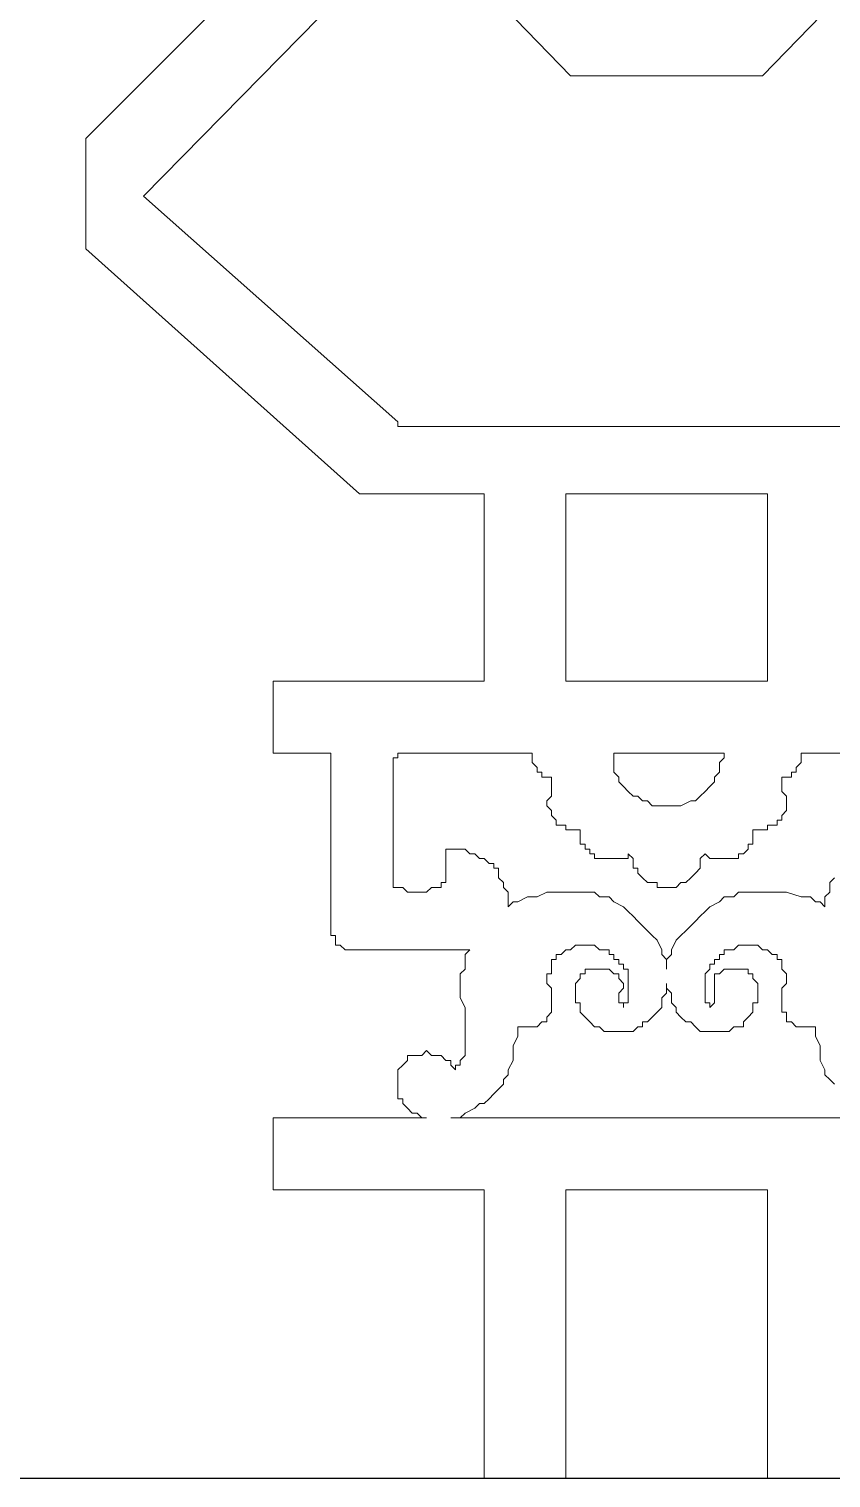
# Model space of a CAD drawing. Extents: x -66030 to 95157, y -13132 to 45879.
# Drawn here: x 44305 to 44957, y 31869 to 33048 of the extents above; entities that cross this region are included whole.
import ezdxf

# ---------------------------------------------------------------- set-up
doc = ezdxf.new("R2010")
doc.units = 0
doc.header["$LTSCALE"] = 100
doc.header["$MEASUREMENT"] = 0
doc.layers.get('0').update_dxf_attribs({"linetype": 'CONTINUOUS'})
doc.layers.add('3', color=11, linetype='CONTINUOUS')

msp = doc.modelspace()

# ---------------------------------------------------------------- linework, layer by layer
at = {"lineweight": 0}
for points in [[(44577.5, 33185.2), (44351, 32958.7), (44351, 32868.9), (44573.6, 32669.7), (44573.6, 32669.7), (44573.6, 32669.7), (44675.2, 32669.7), (44675.2, 32517.3), (44503.3, 32517.3), (44503.3, 32458.7), (44550.2, 32458.7), (44550.2, 32314.2), (44550.2, 32310.3), (44550.2, 32310.3), (44550.2, 32310.3), (44554.1, 32310.3), (44554.1, 32310.3), (44554.1, 32310.3), (44554.1, 32306.4), (44554.1, 32306.4), (44554.1, 32302.5), (44558, 32302.5), (44558, 32302.5), (44561.9, 32298.6), (44561.9, 32298.6), (44561.9, 32298.6), (44565.8, 32298.6), (44569.7, 32298.6), (44589.3, 32298.6), (44589.3, 32298.6), (44663.5, 32298.6), (44659.6, 32294.7), (44659.6, 32290.8), (44659.6, 32286.9), (44659.6, 32283), (44655.7, 32279.1), (44655.7, 32275.2), (44655.7, 32267.3), (44655.7, 32259.5), (44659.6, 32251.7), (44659.6, 32243.9), (44659.6, 32240), (44659.6, 32232.2), (44659.6, 32228.3), (44659.6, 32220.5), (44659.6, 32216.6), (44659.6, 32212.7), (44659.6, 32212.7), (44655.7, 32208.7), (44655.7, 32208.7), (44655.7, 32204.8), (44651.8, 32204.8), (44651.8, 32200.9), (44651.8, 32200.9), (44647.9, 32204.8), (44647.9, 32204.8), (44647.9, 32208.7), (44644, 32208.7), (44644, 32208.7), (44640, 32212.7), (44640, 32212.7), (44636.1, 32212.7), (44636.1, 32212.7), (44632.2, 32212.7), (44628.3, 32216.6), (44628.3, 32216.6), (44624.4, 32212.7), (44620.5, 32212.7), (44620.5, 32212.7), (44616.6, 32212.7), (44612.7, 32212.7), (44612.7, 32208.7), (44608.8, 32204.8), (44608.8, 32204.8), (44604.9, 32200.9), (44604.9, 32200.9), (44604.9, 32197), (44604.9, 32193.1), (44604.9, 32189.2), (44604.9, 32189.2), (44604.9, 32185.3), (44604.9, 32181.4), (44604.9, 32177.5), (44608.8, 32177.5), (44608.8, 32173.6), (44608.8, 32173.6), (44608.8, 32173.6), (44612.7, 32169.7), (44616.6, 32165.8), (44620.5, 32165.8), (44620.5, 32165.8), (44624.4, 32161.9), (44628.3, 32161.9), (44503.3, 32161.9), (44503.3, 32103.3), (44675.2, 32103.3), (44675.2, 32064.2), (44675.2, 31868.9), (44741.6, 31868.9), (44741.6, 32064.2), (44741.6, 32103.3), (44823.6, 32103.3), (44905.7, 32103.3), (44905.7, 32064.2), (44905.7, 31868.9), (44972.1, 31868.9)], [(44577.5, 33185.2), (44351, 32958.7), (44351, 32868.9), (44573.6, 32669.7), (44573.6, 32669.7), (44573.6, 32669.7), (44675.2, 32669.7), (44675.2, 32517.3), (44503.3, 32517.3), (44503.3, 32458.7), (44550.2, 32458.7), (44550.2, 32314.2), (44550.2, 32310.3), (44550.2, 32310.3), (44550.2, 32310.3), (44550.2, 32310.3), (44550.2, 32310.3), (44550.2, 32310.3), (44554.1, 32310.3), (44554.1, 32310.3), (44554.1, 32310.3), (44554.1, 32310.3), (44554.1, 32310.3), (44554.1, 32306.4), (44554.1, 32306.4), (44554.1, 32302.5), (44558, 32302.5), (44558, 32302.5), (44561.9, 32298.6), (44561.9, 32298.6), (44561.9, 32298.6), (44561.9, 32298.6), (44565.8, 32298.6), (44569.7, 32298.6), (44589.3, 32298.6), (44589.3, 32298.6), (44663.5, 32298.6), (44659.6, 32294.7), (44659.6, 32290.8), (44659.6, 32286.9), (44659.6, 32283), (44655.7, 32279.1), (44655.7, 32275.2), (44655.7, 32267.3), (44655.7, 32259.5), (44659.6, 32251.7), (44659.6, 32243.9), (44659.6, 32240), (44659.6, 32232.2), (44659.6, 32228.3), (44659.6, 32220.5), (44659.6, 32216.6), (44659.6, 32212.7), (44659.6, 32212.7), (44655.7, 32208.7), (44655.7, 32208.7), (44655.7, 32204.8), (44651.8, 32204.8), (44651.8, 32200.9), (44651.8, 32200.9), (44647.9, 32204.8), (44647.9, 32204.8), (44647.9, 32208.7), (44644, 32208.7), (44644, 32208.7), (44640, 32212.7), (44640, 32212.7), (44636.1, 32212.7), (44636.1, 32212.7), (44632.2, 32212.7), (44628.3, 32216.6), (44628.3, 32216.6), (44624.4, 32212.7), (44620.5, 32212.7), (44620.5, 32212.7), (44616.6, 32212.7), (44612.7, 32212.7), (44612.7, 32208.7), (44608.8, 32204.8), (44608.8, 32204.8), (44604.9, 32200.9), (44604.9, 32200.9), (44604.9, 32197), (44604.9, 32193.1), (44604.9, 32189.2), (44604.9, 32189.2), (44604.9, 32185.3), (44604.9, 32181.4), (44604.9, 32177.5), (44608.8, 32177.5), (44608.8, 32173.6), (44608.8, 32173.6), (44608.8, 32173.6), (44612.7, 32169.7), (44616.6, 32165.8), (44620.5, 32165.8), (44620.5, 32165.8), (44624.4, 32161.9), (44628.3, 32161.9), (44503.3, 32161.9), (44503.3, 32103.3), (44675.2, 32103.3), (44675.2, 32064.2), (44675.2, 31868.9), (44741.6, 31868.9), (44741.6, 32064.2), (44741.6, 32103.3), (44823.6, 32103.3), (44905.7, 32103.3), (44905.7, 32064.2), (44905.7, 31868.9), (44972.1, 31868.9)], [(44960.3, 32357.2), (44956.4, 32353.3), (44956.4, 32349.4), (44956.4, 32345.5), (44952.5, 32341.6), (44952.5, 32333.7), (44952.5, 32333.7), (44948.6, 32337.6), (44944.7, 32337.6), (44940.8, 32341.6), (44933, 32341.6), (44921.3, 32345.5), (44913.5, 32345.5), (44909.6, 32345.5), (44905.7, 32345.5), (44901.7, 32345.5), (44897.8, 32345.5), (44893.9, 32345.5), (44890, 32345.5), (44882.2, 32345.5), (44878.3, 32341.6), (44870.5, 32341.6), (44866.6, 32337.6), (44858.8, 32333.7), (44854.9, 32329.8), (44851, 32325.9), (44847.1, 32322), (44843.2, 32318.1), (44839.2, 32314.2), (44835.3, 32310.3), (44831.4, 32306.4), (44827.5, 32298.6), (44827.5, 32294.7), (44823.6, 32290.8), (44823.6, 32283), (44823.6, 32283), (44823.6, 32283), (44823.6, 32283), (44823.6, 32290.8), (44819.7, 32294.7), (44819.7, 32298.6), (44815.8, 32306.4), (44811.9, 32310.3), (44808, 32314.2), (44804.1, 32318.1), (44800.2, 32322), (44796.3, 32325.9), (44792.4, 32329.8), (44788.5, 32333.7), (44780.7, 32337.6), (44776.8, 32341.6), (44768.9, 32341.6), (44765, 32345.5), (44757.2, 32345.5), (44753.3, 32345.5), (44749.4, 32345.5), (44745.5, 32345.5), (44741.6, 32345.5), (44737.7, 32345.5), (44733.8, 32345.5), (44726, 32345.5), (44718.2, 32341.6), (44710.4, 32341.6), (44702.5, 32337.6), (44698.6, 32337.6), (44694.7, 32333.7), (44694.7, 32333.7), (44694.7, 32341.6), (44694.7, 32345.5), (44690.8, 32349.4), (44690.8, 32353.3), (44686.9, 32357.2), (44686.9, 32361.1), (44686.9, 32365), (44683, 32365), (44683, 32368.9), (44679.1, 32368.9), (44675.2, 32372.8), (44671.3, 32372.8), (44667.4, 32376.7), (44663.5, 32376.7), (44659.6, 32380.6), (44651.8, 32380.6), (44647.9, 32380.6), (44644, 32380.6), (44644, 32376.7), (44644, 32372.8), (44644, 32368.9), (44644, 32365), (44644, 32365), (44644, 32361.1), (44644, 32357.2), (44644, 32357.2), (44644, 32353.3), (44640, 32353.3), (44640, 32349.4), (44636.1, 32349.4), (44636.1, 32349.4), (44632.2, 32349.4), (44628.3, 32345.5), (44628.3, 32345.5), (44624.4, 32345.5), (44620.5, 32345.5), (44616.6, 32345.5), (44612.7, 32345.5), (44608.8, 32349.4), (44604.9, 32349.4), (44604.9, 32349.4), (44604.9, 32349.4), (44601, 32349.4), (44601, 32353.3), (44601, 32353.3), (44601, 32450.9), (44601, 32454.8), (44601, 32454.8), (44601, 32454.8), (44604.9, 32454.8), (44604.9, 32458.7), (44604.9, 32458.7), (44608.8, 32458.7), (44612.7, 32458.7), (44612.7, 32458.7), (44714.3, 32458.7), (44714.3, 32458.7), (44714.3, 32454.8), (44714.3, 32450.9), (44714.3, 32450.9), (44718.2, 32447), (44718.2, 32447), (44718.2, 32443.1), (44722.1, 32443.1), (44722.1, 32439.2), (44726, 32439.2), (44729.9, 32439.2), (44729.9, 32435.3), (44729.9, 32435.3), (44729.9, 32431.4), (44729.9, 32427.5), (44729.9, 32423.6), (44726, 32419.7), (44726, 32415.8), (44729.9, 32411.9), (44729.9, 32408), (44729.9, 32408), (44729.9, 32408), (44733.8, 32404), (44733.8, 32404), (44733.8, 32400.1), (44737.7, 32400.1), (44737.7, 32400.1), (44741.6, 32400.1), (44741.6, 32396.2), (44745.5, 32396.2), (44749.4, 32396.2), (44753.3, 32396.2), (44753.3, 32396.2), (44753.3, 32392.3), (44753.3, 32388.4), (44753.3, 32384.5), (44757.2, 32384.5), (44757.2, 32380.6), (44761.1, 32380.6), (44761.1, 32376.7), (44761.1, 32376.7), (44765, 32376.7), (44765, 32372.8), (44768.9, 32372.8), (44772.8, 32372.8), (44772.8, 32372.8), (44776.8, 32372.8), (44776.8, 32372.8), (44780.7, 32372.8), (44784.6, 32372.8), (44788.5, 32372.8), (44792.4, 32372.8), (44792.4, 32376.7), (44796.3, 32372.8), (44796.3, 32368.9), (44796.3, 32365), (44800.2, 32365), (44800.2, 32361.1), (44800.2, 32361.1), (44804.1, 32357.2), (44804.1, 32357.2), (44808, 32353.3), (44808, 32353.3), (44811.9, 32353.3), (44815.8, 32353.3), (44815.8, 32349.4), (44819.7, 32349.4), (44819.7, 32349.4), (44823.6, 32349.4), (44823.6, 32349.4), (44827.5, 32349.4), (44827.5, 32349.4), (44831.4, 32349.4), (44835.3, 32353.3), (44835.3, 32353.3), (44839.2, 32353.3), (44839.2, 32353.3), (44843.2, 32357.2), (44843.2, 32357.2), (44847.1, 32361.1), (44847.1, 32361.1), (44851, 32365), (44851, 32365), (44851, 32368.9), (44851, 32372.8), (44854.9, 32376.7), (44858.8, 32372.8), (44858.8, 32372.8), (44862.7, 32372.8), (44866.6, 32372.8), (44870.5, 32372.8), (44870.5, 32372.8), (44874.4, 32372.8), (44878.3, 32372.8), (44878.3, 32372.8), (44882.2, 32372.8), (44882.2, 32376.7), (44886.1, 32376.7), (44886.1, 32376.7), (44886.1, 32376.7), (44890, 32380.6), (44890, 32380.6), (44890, 32384.5), (44893.9, 32384.5), (44893.9, 32388.4), (44893.9, 32392.3), (44893.9, 32396.2), (44893.9, 32396.2), (44897.8, 32396.2), (44901.7, 32396.2), (44905.7, 32396.2), (44905.7, 32400.1), (44909.6, 32400.1), (44909.6, 32400.1), (44913.5, 32400.1), (44913.5, 32404), (44917.4, 32404), (44917.4, 32408), (44917.4, 32408), (44917.4, 32408), (44921.3, 32411.9), (44921.3, 32415.8), (44921.3, 32419.7), (44921.3, 32423.6), (44917.4, 32427.5), (44917.4, 32431.4), (44917.4, 32435.3), (44917.4, 32435.3), (44917.4, 32439.2), (44921.3, 32439.2), (44925.2, 32439.2), (44925.2, 32443.1), (44929.1, 32443.1), (44929.1, 32447), (44929.1, 32447), (44933, 32450.9), (44933, 32450.9), (44933, 32454.8), (44933, 32458.7), (44933, 32458.7), (45034.5, 32458.7)], [(44960.3, 32357.2), (44956.4, 32353.3), (44956.4, 32349.4), (44956.4, 32345.5), (44952.5, 32341.6), (44952.5, 32333.7), (44952.5, 32333.7), (44948.6, 32337.6), (44944.7, 32337.6), (44940.8, 32341.6), (44933, 32341.6), (44921.3, 32345.5), (44913.5, 32345.5), (44909.6, 32345.5), (44905.7, 32345.5), (44901.7, 32345.5), (44897.8, 32345.5), (44893.9, 32345.5), (44890, 32345.5), (44882.2, 32345.5), (44878.3, 32341.6), (44870.5, 32341.6), (44866.6, 32337.6), (44858.8, 32333.7), (44854.9, 32329.8), (44851, 32325.9), (44847.1, 32322), (44843.2, 32318.1), (44839.2, 32314.2), (44835.3, 32310.3), (44831.4, 32306.4), (44827.5, 32298.6), (44827.5, 32294.7), (44823.6, 32290.8), (44823.6, 32283), (44823.6, 32283), (44823.6, 32283), (44823.6, 32283), (44823.6, 32283), (44823.6, 32290.8), (44819.7, 32294.7), (44819.7, 32298.6), (44815.8, 32306.4), (44811.9, 32310.3), (44808, 32314.2), (44804.1, 32318.1), (44800.2, 32322), (44796.3, 32325.9), (44792.4, 32329.8), (44788.5, 32333.7), (44780.7, 32337.6), (44776.8, 32341.6), (44768.9, 32341.6), (44765, 32345.5), (44757.2, 32345.5), (44753.3, 32345.5), (44749.4, 32345.5), (44745.5, 32345.5), (44741.6, 32345.5), (44737.7, 32345.5), (44733.8, 32345.5), (44726, 32345.5), (44718.2, 32341.6), (44710.4, 32341.6), (44702.5, 32337.6), (44698.6, 32337.6), (44694.7, 32333.7), (44694.7, 32333.7), (44694.7, 32341.6), (44694.7, 32345.5), (44690.8, 32349.4), (44690.8, 32353.3), (44686.9, 32357.2), (44686.9, 32361.1), (44686.9, 32365), (44683, 32365), (44683, 32368.9), (44679.1, 32368.9), (44675.2, 32372.8), (44671.3, 32372.8), (44667.4, 32376.7), (44663.5, 32376.7), (44659.6, 32380.6), (44651.8, 32380.6), (44647.9, 32380.6), (44644, 32380.6), (44644, 32376.7), (44644, 32372.8), (44644, 32368.9), (44644, 32365), (44644, 32365), (44644, 32361.1), (44644, 32357.2), (44644, 32357.2), (44644, 32353.3), (44640, 32353.3), (44640, 32349.4), (44636.1, 32349.4), (44636.1, 32349.4), (44632.2, 32349.4), (44628.3, 32345.5), (44628.3, 32345.5), (44624.4, 32345.5), (44620.5, 32345.5), (44616.6, 32345.5), (44612.7, 32345.5), (44608.8, 32349.4), (44604.9, 32349.4), (44604.9, 32349.4), (44604.9, 32349.4), (44601, 32349.4), (44601, 32353.3), (44601, 32353.3), (44601, 32450.9), (44601, 32454.8), (44601, 32454.8), (44601, 32454.8), (44604.9, 32454.8), (44604.9, 32458.7), (44604.9, 32458.7), (44608.8, 32458.7), (44612.7, 32458.7), (44612.7, 32458.7), (44714.3, 32458.7), (44714.3, 32458.7), (44714.3, 32454.8), (44714.3, 32450.9), (44714.3, 32450.9), (44718.2, 32447), (44718.2, 32447), (44718.2, 32443.1), (44722.1, 32443.1), (44722.1, 32439.2), (44726, 32439.2), (44729.9, 32439.2), (44729.9, 32435.3), (44729.9, 32435.3), (44729.9, 32431.4), (44729.9, 32427.5), (44729.9, 32423.6), (44726, 32419.7), (44726, 32415.8), (44729.9, 32411.9), (44729.9, 32408), (44729.9, 32408), (44729.9, 32408), (44733.8, 32404), (44733.8, 32404), (44733.8, 32400.1), (44737.7, 32400.1), (44737.7, 32400.1), (44741.6, 32400.1), (44741.6, 32396.2), (44745.5, 32396.2), (44749.4, 32396.2), (44753.3, 32396.2), (44753.3, 32396.2), (44753.3, 32392.3), (44753.3, 32388.4), (44753.3, 32384.5), (44757.2, 32384.5), (44757.2, 32380.6), (44761.1, 32380.6), (44761.1, 32376.7), (44761.1, 32376.7), (44765, 32376.7), (44765, 32372.8), (44768.9, 32372.8), (44772.8, 32372.8), (44772.8, 32372.8), (44776.8, 32372.8), (44776.8, 32372.8), (44780.7, 32372.8), (44784.6, 32372.8), (44788.5, 32372.8), (44792.4, 32372.8), (44792.4, 32376.7), (44796.3, 32372.8), (44796.3, 32368.9), (44796.3, 32365), (44800.2, 32365), (44800.2, 32361.1), (44800.2, 32361.1), (44804.1, 32357.2), (44804.1, 32357.2), (44808, 32353.3), (44808, 32353.3), (44811.9, 32353.3), (44815.8, 32353.3), (44815.8, 32349.4), (44819.7, 32349.4), (44819.7, 32349.4), (44823.6, 32349.4), (44823.6, 32349.4), (44827.5, 32349.4), (44827.5, 32349.4), (44831.4, 32349.4), (44835.3, 32353.3), (44835.3, 32353.3), (44839.2, 32353.3), (44839.2, 32353.3), (44843.2, 32357.2), (44843.2, 32357.2), (44847.1, 32361.1), (44847.1, 32361.1), (44851, 32365), (44851, 32365), (44851, 32368.9), (44851, 32372.8), (44854.9, 32376.7), (44858.8, 32372.8), (44858.8, 32372.8), (44862.7, 32372.8), (44866.6, 32372.8), (44870.5, 32372.8), (44870.5, 32372.8), (44874.4, 32372.8), (44878.3, 32372.8), (44878.3, 32372.8), (44882.2, 32372.8), (44882.2, 32376.7), (44886.1, 32376.7), (44886.1, 32376.7), (44886.1, 32376.7), (44890, 32380.6), (44890, 32380.6), (44890, 32384.5), (44893.9, 32384.5), (44893.9, 32388.4), (44893.9, 32392.3), (44893.9, 32396.2), (44893.9, 32396.2), (44897.8, 32396.2), (44901.7, 32396.2), (44905.7, 32396.2), (44905.7, 32400.1), (44909.6, 32400.1), (44909.6, 32400.1), (44913.5, 32400.1), (44913.5, 32404), (44917.4, 32404), (44917.4, 32408), (44917.4, 32408), (44917.4, 32408), (44921.3, 32411.9), (44921.3, 32415.8), (44921.3, 32419.7), (44921.3, 32423.6), (44917.4, 32427.5), (44917.4, 32431.4), (44917.4, 32435.3), (44917.4, 32435.3), (44917.4, 32439.2), (44921.3, 32439.2), (44925.2, 32439.2), (44925.2, 32443.1), (44929.1, 32443.1), (44929.1, 32447), (44929.1, 32447), (44933, 32450.9), (44933, 32450.9), (44933, 32454.8), (44933, 32458.7), (44933, 32458.7), (45034.5, 32458.7)], [(44999.4, 32161.9), (44823.6, 32161.9), (44647.9, 32161.9), (44655.7, 32161.9), (44659.6, 32165.8), (44667.4, 32169.7), (44671.3, 32173.6), (44675.2, 32173.6), (44679.1, 32177.5), (44679.1, 32177.5), (44683, 32181.4), (44683, 32181.4), (44686.9, 32185.3), (44686.9, 32185.3), (44690.8, 32189.2), (44690.8, 32193.1), (44694.7, 32197), (44694.7, 32200.9), (44698.6, 32208.7), (44698.6, 32212.7), (44698.6, 32220.5), (44702.5, 32228.3), (44702.5, 32236.1), (44702.5, 32236.1), (44706.4, 32236.1), (44710.4, 32236.1), (44710.4, 32236.1), (44714.3, 32236.1), (44718.2, 32236.1), (44718.2, 32236.1), (44722.1, 32240), (44722.1, 32240), (44726, 32240), (44726, 32243.9), (44726, 32243.9), (44726, 32243.9), (44729.9, 32247.8), (44729.9, 32247.8), (44729.9, 32251.7), (44729.9, 32251.7), (44729.9, 32255.6), (44729.9, 32259.5), (44729.9, 32259.5), (44729.9, 32267.3), (44726, 32271.2), (44726, 32271.2), (44726, 32275.2), (44726, 32279.1), (44729.9, 32279.1), (44729.9, 32283), (44729.9, 32286.9), (44729.9, 32286.9), (44729.9, 32290.8), (44733.8, 32290.8), (44733.8, 32294.7), (44737.7, 32294.7), (44737.7, 32294.7), (44741.6, 32298.6), (44741.6, 32298.6), (44745.5, 32298.6), (44749.4, 32302.5), (44753.3, 32302.5), (44753.3, 32302.5), (44757.2, 32302.5), (44761.1, 32302.5), (44761.1, 32302.5), (44765, 32302.5), (44768.9, 32298.6), (44768.9, 32298.6), (44772.8, 32298.6), (44776.8, 32298.6), (44776.8, 32294.7), (44780.7, 32294.7), (44780.7, 32290.8), (44784.6, 32290.8), (44784.6, 32286.9), (44788.5, 32286.9), (44788.5, 32283), (44792.4, 32283), (44792.4, 32279.1), (44792.4, 32275.2), (44792.4, 32275.2), (44792.4, 32271.2), (44792.4, 32267.3), (44792.4, 32267.3), (44792.4, 32263.4), (44792.4, 32259.5), (44792.4, 32255.6), (44788.5, 32255.6), (44788.5, 32251.7), (44788.5, 32255.6), (44784.6, 32255.6), (44784.6, 32255.6), (44784.6, 32255.6), (44784.6, 32255.6), (44784.6, 32259.5), (44784.6, 32263.4), (44788.5, 32267.3), (44788.5, 32267.3), (44788.5, 32271.2), (44784.6, 32275.2), (44784.6, 32275.2), (44784.6, 32275.2), (44784.6, 32279.1), (44784.6, 32279.1), (44780.7, 32279.1), (44780.7, 32279.1), (44776.8, 32283), (44772.8, 32283), (44772.8, 32283), (44768.9, 32283), (44768.9, 32283), (44765, 32283), (44765, 32283), (44761.1, 32283), (44761.1, 32283), (44761.1, 32283), (44757.2, 32283), (44757.2, 32279.1), (44753.3, 32279.1), (44753.3, 32275.2), (44753.3, 32275.2), (44749.4, 32271.2), (44749.4, 32267.3), (44749.4, 32263.4), (44749.4, 32259.5), (44749.4, 32255.6), (44753.3, 32255.6), (44753.3, 32251.7), (44753.3, 32247.8), (44757.2, 32243.9), (44757.2, 32243.9), (44761.1, 32240), (44765, 32236.1), (44765, 32236.1), (44768.9, 32236.1), (44772.8, 32232.2), (44776.8, 32232.2), (44776.8, 32232.2), (44780.7, 32232.2), (44784.6, 32232.2), (44788.5, 32232.2), (44792.4, 32232.2), (44796.3, 32232.2), (44800.2, 32236.1), (44804.1, 32236.1), (44804.1, 32240), (44808, 32240), (44811.9, 32243.9), (44811.9, 32243.9), (44815.8, 32247.8), (44819.7, 32251.7), (44819.7, 32255.6), (44819.7, 32259.5), (44823.6, 32263.4), (44823.6, 32267.3), (44823.6, 32271.2), (44823.6, 32271.2), (44823.6, 32271.2), (44823.6, 32271.2), (44823.6, 32271.2), (44823.6, 32267.3), (44827.5, 32263.4), (44827.5, 32259.5), (44827.5, 32255.6), (44831.4, 32251.7), (44831.4, 32247.8), (44835.3, 32243.9), (44835.3, 32243.9), (44839.2, 32240), (44843.2, 32240), (44847.1, 32236.1), (44847.1, 32236.1), (44851, 32232.2), (44854.9, 32232.2), (44858.8, 32232.2), (44862.7, 32232.2), (44866.6, 32232.2), (44870.5, 32232.2), (44874.4, 32232.2), (44874.4, 32232.2), (44878.3, 32236.1), (44882.2, 32236.1), (44886.1, 32236.1), (44886.1, 32240), (44890, 32243.9), (44890, 32243.9), (44893.9, 32247.8), (44893.9, 32251.7), (44893.9, 32255.6), (44897.8, 32255.6), (44897.8, 32259.5), (44897.8, 32263.4), (44897.8, 32267.3), (44897.8, 32271.2), (44893.9, 32275.2), (44893.9, 32275.2), (44893.9, 32279.1), (44890, 32279.1), (44890, 32283), (44890, 32283), (44886.1, 32283), (44886.1, 32283), (44882.2, 32283), (44882.2, 32283), (44878.3, 32283), (44878.3, 32283), (44874.4, 32283), (44874.4, 32283), (44870.5, 32283), (44866.6, 32279.1), (44866.6, 32279.1), (44866.6, 32279.1), (44862.7, 32279.1), (44862.7, 32275.2), (44862.7, 32275.2), (44862.7, 32275.2), (44862.7, 32271.2), (44862.7, 32267.3), (44862.7, 32267.3), (44862.7, 32263.4), (44862.7, 32259.5), (44862.7, 32255.6), (44862.7, 32255.6), (44862.7, 32255.6), (44862.7, 32255.6), (44862.7, 32255.6), (44858.8, 32251.7), (44858.8, 32255.6), (44854.9, 32255.6), (44854.9, 32259.5), (44854.9, 32263.4), (44854.9, 32267.3), (44854.9, 32267.3), (44854.9, 32271.2), (44854.9, 32275.2), (44854.9, 32275.2), (44854.9, 32279.1), (44858.8, 32283), (44858.8, 32283), (44858.8, 32286.9), (44862.7, 32286.9), (44862.7, 32290.8), (44866.6, 32290.8), (44866.6, 32294.7), (44870.5, 32294.7), (44870.5, 32298.6), (44874.4, 32298.6), (44878.3, 32298.6), (44878.3, 32298.6), (44882.2, 32302.5), (44886.1, 32302.5), (44890, 32302.5), (44890, 32302.5), (44893.9, 32302.5), (44897.8, 32302.5), (44897.8, 32302.5), (44901.7, 32298.6), (44905.7, 32298.6), (44905.7, 32298.6), (44909.6, 32294.7), (44909.6, 32294.7), (44913.5, 32294.7), (44913.5, 32290.8), (44917.4, 32290.8), (44917.4, 32286.9), (44917.4, 32286.9), (44917.4, 32283), (44921.3, 32279.1), (44921.3, 32279.1), (44921.3, 32275.2), (44921.3, 32271.2), (44921.3, 32271.2), (44917.4, 32267.3), (44917.4, 32259.5), (44917.4, 32259.5), (44917.4, 32255.6), (44917.4, 32251.7), (44917.4, 32251.7), (44917.4, 32247.8), (44921.3, 32247.8), (44921.3, 32243.9), (44921.3, 32243.9), (44921.3, 32243.9), (44921.3, 32240), (44925.2, 32240), (44925.2, 32240), (44929.1, 32236.1), (44929.1, 32236.1), (44933, 32236.1), (44936.9, 32236.1), (44940.8, 32236.1), (44940.8, 32236.1), (44944.7, 32236.1), (44944.7, 32236.1), (44944.7, 32228.3), (44948.6, 32220.5), (44948.6, 32212.7), (44948.6, 32208.7), (44952.5, 32200.9), (44952.5, 32197), (44956.4, 32193.1), (44960.3, 32189.2)], [(44999.4, 32161.9), (44823.6, 32161.9), (44647.9, 32161.9), (44655.7, 32161.9), (44659.6, 32165.8), (44667.4, 32169.7), (44671.3, 32173.6), (44675.2, 32173.6), (44679.1, 32177.5), (44679.1, 32177.5), (44683, 32181.4), (44683, 32181.4), (44686.9, 32185.3), (44686.9, 32185.3), (44690.8, 32189.2), (44690.8, 32193.1), (44694.7, 32197), (44694.7, 32200.9), (44698.6, 32208.7), (44698.6, 32212.7), (44698.6, 32220.5), (44702.5, 32228.3), (44702.5, 32236.1), (44702.5, 32236.1), (44706.4, 32236.1), (44710.4, 32236.1), (44710.4, 32236.1), (44714.3, 32236.1), (44718.2, 32236.1), (44718.2, 32236.1), (44722.1, 32240), (44722.1, 32240), (44726, 32240), (44726, 32243.9), (44726, 32243.9), (44726, 32243.9), (44729.9, 32247.8), (44729.9, 32247.8), (44729.9, 32251.7), (44729.9, 32251.7), (44729.9, 32255.6), (44729.9, 32259.5), (44729.9, 32259.5), (44729.9, 32267.3), (44726, 32271.2), (44726, 32271.2), (44726, 32275.2), (44726, 32279.1), (44729.9, 32279.1), (44729.9, 32283), (44729.9, 32286.9), (44729.9, 32286.9), (44729.9, 32290.8), (44733.8, 32290.8), (44733.8, 32294.7), (44737.7, 32294.7), (44737.7, 32294.7), (44741.6, 32298.6), (44741.6, 32298.6), (44745.5, 32298.6), (44749.4, 32302.5), (44753.3, 32302.5), (44753.3, 32302.5), (44757.2, 32302.5), (44761.1, 32302.5), (44761.1, 32302.5), (44765, 32302.5), (44768.9, 32298.6), (44768.9, 32298.6), (44772.8, 32298.6), (44776.8, 32298.6), (44776.8, 32294.7), (44780.7, 32294.7), (44780.7, 32290.8), (44784.6, 32290.8), (44784.6, 32286.9), (44788.5, 32286.9), (44788.5, 32283), (44792.4, 32283), (44792.4, 32279.1), (44792.4, 32275.2), (44792.4, 32275.2), (44792.4, 32271.2), (44792.4, 32267.3), (44792.4, 32267.3), (44792.4, 32263.4), (44792.4, 32259.5), (44792.4, 32255.6), (44788.5, 32255.6), (44788.5, 32251.7), (44788.5, 32255.6), (44784.6, 32255.6), (44784.6, 32255.6), (44784.6, 32255.6), (44784.6, 32255.6), (44784.6, 32259.5), (44784.6, 32263.4), (44788.5, 32267.3), (44788.5, 32267.3), (44788.5, 32271.2), (44784.6, 32275.2), (44784.6, 32275.2), (44784.6, 32275.2), (44784.6, 32279.1), (44784.6, 32279.1), (44780.7, 32279.1), (44780.7, 32279.1), (44776.8, 32283), (44772.8, 32283), (44772.8, 32283), (44768.9, 32283), (44768.9, 32283), (44765, 32283), (44765, 32283), (44761.1, 32283), (44761.1, 32283), (44761.1, 32283), (44757.2, 32283), (44757.2, 32279.1), (44753.3, 32279.1), (44753.3, 32275.2), (44753.3, 32275.2), (44749.4, 32271.2), (44749.4, 32267.3), (44749.4, 32263.4), (44749.4, 32259.5), (44749.4, 32255.6), (44753.3, 32255.6), (44753.3, 32251.7), (44753.3, 32247.8), (44757.2, 32243.9), (44757.2, 32243.9), (44761.1, 32240), (44765, 32236.1), (44765, 32236.1), (44768.9, 32236.1), (44772.8, 32232.2), (44776.8, 32232.2), (44776.8, 32232.2), (44780.7, 32232.2), (44784.6, 32232.2), (44788.5, 32232.2), (44792.4, 32232.2), (44796.3, 32232.2), (44800.2, 32236.1), (44804.1, 32236.1), (44804.1, 32240), (44808, 32240), (44811.9, 32243.9), (44811.9, 32243.9), (44815.8, 32247.8), (44819.7, 32251.7), (44819.7, 32255.6), (44819.7, 32259.5), (44823.6, 32263.4), (44823.6, 32267.3), (44823.6, 32271.2), (44823.6, 32271.2), (44823.6, 32271.2), (44823.6, 32271.2), (44823.6, 32271.2), (44823.6, 32271.2), (44823.6, 32267.3), (44827.5, 32263.4), (44827.5, 32259.5), (44827.5, 32255.6), (44831.4, 32251.7), (44831.4, 32247.8), (44835.3, 32243.9), (44835.3, 32243.9), (44839.2, 32240), (44843.2, 32240), (44847.1, 32236.1), (44847.1, 32236.1), (44851, 32232.2), (44854.9, 32232.2), (44858.8, 32232.2), (44862.7, 32232.2), (44866.6, 32232.2), (44870.5, 32232.2), (44874.4, 32232.2), (44874.4, 32232.2), (44878.3, 32236.1), (44882.2, 32236.1), (44886.1, 32236.1), (44886.1, 32240), (44890, 32243.9), (44890, 32243.9), (44893.9, 32247.8), (44893.9, 32251.7), (44893.9, 32255.6), (44897.8, 32255.6), (44897.8, 32259.5), (44897.8, 32263.4), (44897.8, 32267.3), (44897.8, 32271.2), (44893.9, 32275.2), (44893.9, 32275.2), (44893.9, 32279.1), (44890, 32279.1), (44890, 32283), (44890, 32283), (44886.1, 32283), (44886.1, 32283), (44882.2, 32283), (44882.2, 32283), (44878.3, 32283), (44878.3, 32283), (44874.4, 32283), (44874.4, 32283), (44870.5, 32283), (44866.6, 32279.1), (44866.6, 32279.1), (44866.6, 32279.1), (44862.7, 32279.1), (44862.7, 32275.2), (44862.7, 32275.2), (44862.7, 32275.2), (44862.7, 32271.2), (44862.7, 32267.3), (44862.7, 32267.3), (44862.7, 32263.4), (44862.7, 32259.5), (44862.7, 32255.6), (44862.7, 32255.6), (44862.7, 32255.6), (44862.7, 32255.6), (44862.7, 32255.6), (44858.8, 32251.7), (44858.8, 32255.6), (44854.9, 32255.6), (44854.9, 32259.5), (44854.9, 32263.4), (44854.9, 32267.3), (44854.9, 32267.3), (44854.9, 32271.2), (44854.9, 32275.2), (44854.9, 32275.2), (44854.9, 32279.1), (44858.8, 32283), (44858.8, 32283), (44858.8, 32286.9), (44862.7, 32286.9), (44862.7, 32290.8), (44866.6, 32290.8), (44866.6, 32294.7), (44870.5, 32294.7), (44870.5, 32298.6), (44874.4, 32298.6), (44878.3, 32298.6), (44878.3, 32298.6), (44882.2, 32302.5), (44886.1, 32302.5), (44890, 32302.5), (44890, 32302.5), (44893.9, 32302.5), (44897.8, 32302.5), (44897.8, 32302.5), (44901.7, 32298.6), (44905.7, 32298.6), (44905.7, 32298.6), (44909.6, 32294.7), (44909.6, 32294.7), (44913.5, 32294.7), (44913.5, 32290.8), (44917.4, 32290.8), (44917.4, 32286.9), (44917.4, 32286.9), (44917.4, 32283), (44921.3, 32279.1), (44921.3, 32279.1), (44921.3, 32275.2), (44921.3, 32271.2), (44921.3, 32271.2), (44917.4, 32267.3), (44917.4, 32259.5), (44917.4, 32259.5), (44917.4, 32255.6), (44917.4, 32251.7), (44917.4, 32251.7), (44917.4, 32247.8), (44921.3, 32247.8), (44921.3, 32243.9), (44921.3, 32243.9), (44921.3, 32243.9), (44921.3, 32240), (44925.2, 32240), (44925.2, 32240), (44929.1, 32236.1), (44929.1, 32236.1), (44933, 32236.1), (44936.9, 32236.1), (44940.8, 32236.1), (44940.8, 32236.1), (44944.7, 32236.1), (44944.7, 32236.1), (44944.7, 32228.3), (44948.6, 32220.5), (44948.6, 32212.7), (44948.6, 32208.7), (44952.5, 32200.9), (44952.5, 32197), (44956.4, 32193.1), (44960.3, 32189.2)]]:
    msp.add_lwpolyline(points, dxfattribs=at)
for points in [[(44999.4, 32966.5), (44999.4, 32876.7), (45100.9, 32782.9), (45042.4, 32724.3), (44604.9, 32724.3), (44604.9, 32728.2), (44397.9, 32911.8), (44620.5, 33138.4), (44745.5, 33009.5), (44901.7, 33009.5), (44901.7, 33009.5), (45026.7, 33138.4), (45100.9, 33068.1), (44999.4, 32966.5)], [(44999.4, 32966.5), (44999.4, 32876.7), (45100.9, 32782.9), (45042.4, 32724.3), (44604.9, 32724.3), (44604.9, 32728.2), (44397.9, 32911.8), (44620.5, 33138.4), (44745.5, 33009.5), (44745.5, 33009.5), (44745.5, 33009.5), (44901.7, 33009.5), (44901.7, 33009.5), (44901.7, 33009.5), (45026.7, 33138.4), (45100.9, 33068.1), (44999.4, 32966.5)], [(44905.7, 32669.7), (44905.7, 32517.3), (44823.6, 32517.3), (44741.6, 32517.3), (44741.6, 32669.7), (44905.7, 32669.7)], [(44905.7, 32669.7), (44905.7, 32517.3), (44823.6, 32517.3), (44741.6, 32517.3), (44741.6, 32669.7), (44905.7, 32669.7)], [(44823.6, 32458.7), (44870.5, 32458.7), (44870.5, 32458.7), (44870.5, 32454.8), (44866.6, 32450.9), (44866.6, 32447), (44866.6, 32443.1), (44862.7, 32439.2), (44862.7, 32435.3), (44858.8, 32431.4), (44854.9, 32427.5), (44851, 32423.6), (44851, 32423.6), (44847.1, 32419.7), (44843.2, 32419.7), (44835.3, 32415.8), (44831.4, 32415.8), (44827.5, 32415.8), (44823.6, 32415.8), (44823.6, 32415.8), (44819.7, 32415.8), (44815.8, 32415.8), (44811.9, 32415.8), (44808, 32419.7), (44804.1, 32419.7), (44800.2, 32423.6), (44796.3, 32423.6), (44792.4, 32427.5), (44788.5, 32431.4), (44784.6, 32435.3), (44784.6, 32439.2), (44780.7, 32443.1), (44780.7, 32447), (44780.7, 32450.9), (44780.7, 32454.8), (44780.7, 32458.7), (44780.7, 32458.7), (44823.6, 32458.7), (44823.6, 32458.7)], [(44823.6, 32458.7), (44823.6, 32458.7), (44870.5, 32458.7), (44870.5, 32458.7), (44870.5, 32454.8), (44866.6, 32450.9), (44866.6, 32447), (44866.6, 32443.1), (44862.7, 32439.2), (44862.7, 32435.3), (44858.8, 32431.4), (44854.9, 32427.5), (44851, 32423.6), (44851, 32423.6), (44847.1, 32419.7), (44843.2, 32419.7), (44835.3, 32415.8), (44831.4, 32415.8), (44827.5, 32415.8), (44823.6, 32415.8), (44823.6, 32415.8), (44823.6, 32415.8), (44819.7, 32415.8), (44815.8, 32415.8), (44811.9, 32415.8), (44808, 32419.7), (44804.1, 32419.7), (44800.2, 32423.6), (44796.3, 32423.6), (44792.4, 32427.5), (44788.5, 32431.4), (44784.6, 32435.3), (44784.6, 32439.2), (44780.7, 32443.1), (44780.7, 32447), (44780.7, 32450.9), (44780.7, 32454.8), (44780.7, 32458.7), (44780.7, 32458.7), (44823.6, 32458.7), (44823.6, 32458.7)]]:
    msp.add_lwpolyline(points, close=True, dxfattribs=at)
at = {"layer": '3', "color": 2}
msp.add_line((-66009.4, 31868.9), (90873, 31868.9), dxfattribs=at)

doc.saveas('drawing.dxf')
